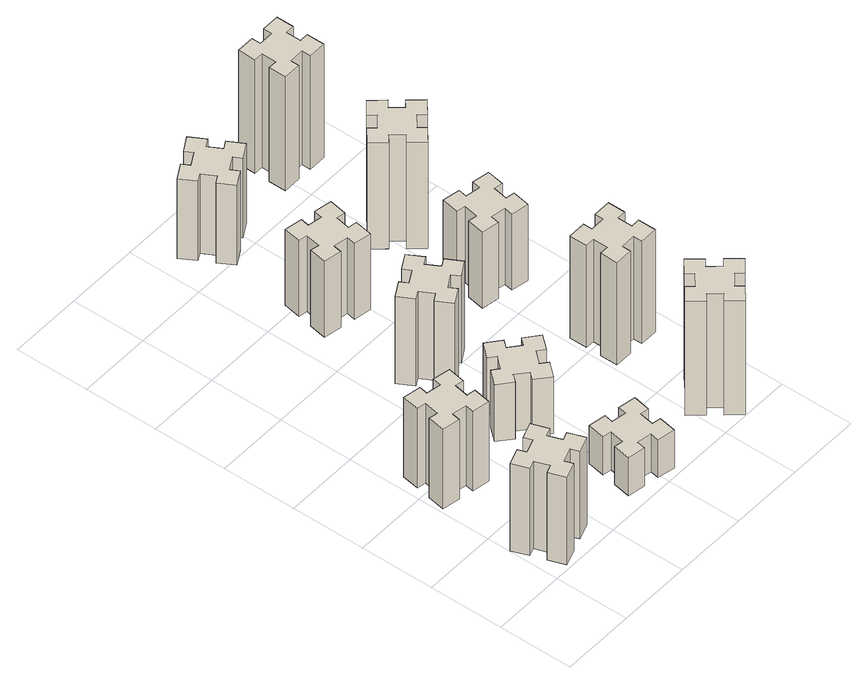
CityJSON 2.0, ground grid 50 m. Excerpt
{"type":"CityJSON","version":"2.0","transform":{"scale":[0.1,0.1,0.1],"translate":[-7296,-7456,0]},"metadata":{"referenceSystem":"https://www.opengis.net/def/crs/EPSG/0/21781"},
"CityObjects":{
"building1":{"type":"Building","attributes":{"class":"1000","function":"1000","usage":"1000","yearOfConstruction":2016,"roofType":"1000","measuredHeight":69,"storeysAboveGround":30,"storeysBelowGround":0},"geometry":[{"type":"Solid","lod":"1","boundaries":[[[[0,1,2,3,4,5,6,7,8,9,10,11,12,13,14,15,16,17,18,19]],[[17,16,20,21]],[[16,15,22,20]],[[15,14,23,22]],[[14,13,24,23]],[[13,12,25,24]],[[12,11,26,25]],[[11,10,27,26]],[[10,9,28,27]],[[9,8,29,28]],[[8,7,30,29]],[[7,6,31,30]],[[6,5,32,31]],[[5,4,33,32]],[[4,3,34,33]],[[3,2,35,34]],[[2,1,36,35]],[[1,0,37,36]],[[0,19,38,37]],[[19,18,39,38]],[[18,17,21,39]],[[24,25,26,27,28,29,30,31,32,33,34,35,36,37,38,39,21,20,22,23]]]]}]},
"building2":{"type":"Building","attributes":{"class":"1000","function":"1000","usage":"1000","yearOfConstruction":2016,"roofType":"1000","measuredHeight":63,"storeysAboveGround":30,"storeysBelowGround":0},"geometry":[{"type":"Solid","lod":"1","boundaries":[[[[40,41,42,43,44,45,46,47,48,49,50,51,52,53,54,55,56,57,58,59]],[[57,56,60,61]],[[56,55,62,60]],[[55,54,63,62]],[[54,53,64,63]],[[53,52,65,64]],[[52,51,66,65]],[[51,50,67,66]],[[50,49,68,67]],[[49,48,69,68]],[[48,47,70,69]],[[47,46,71,70]],[[46,45,72,71]],[[45,44,73,72]],[[44,43,74,73]],[[43,42,75,74]],[[42,41,76,75]],[[41,40,77,76]],[[40,59,78,77]],[[59,58,79,78]],[[58,57,61,79]],[[64,65,66,67,68,69,70,71,72,73,74,75,76,77,78,79,61,60,62,63]]]]}]},
"building3":{"type":"Building","attributes":{"class":"1000","function":"1000","usage":"1000","yearOfConstruction":2016,"roofType":"1000","measuredHeight":30,"storeysAboveGround":30,"storeysBelowGround":0},"geometry":[{"type":"Solid","lod":"1","boundaries":[[[[80,81,82,83,84,85,86,87,88,89,90,91,92,93,94,95,96,97,98,99]],[[97,96,100,101]],[[96,95,102,100]],[[95,94,103,102]],[[94,93,104,103]],[[93,92,105,104]],[[92,91,106,105]],[[91,90,107,106]],[[90,89,108,107]],[[89,88,109,108]],[[88,87,110,109]],[[87,86,111,110]],[[86,85,112,111]],[[85,84,113,112]],[[84,83,114,113]],[[83,82,115,114]],[[82,81,116,115]],[[81,80,117,116]],[[80,99,118,117]],[[99,98,119,118]],[[98,97,101,119]],[[104,105,106,107,108,109,110,111,112,113,114,115,116,117,118,119,101,100,102,103]]]]}]},
"building4":{"type":"Building","attributes":{"class":"1000","function":"1000","usage":"1000","yearOfConstruction":2016,"roofType":"1000","measuredHeight":45,"storeysAboveGround":30,"storeysBelowGround":0},"geometry":[{"type":"Solid","lod":"1","boundaries":[[[[120,121,122,123,124,125,126,127,128,129,130,131,132,133,134,135,136,137,138,139]],[[137,136,140,141]],[[136,135,142,140]],[[135,134,143,142]],[[134,133,144,143]],[[133,132,145,144]],[[132,131,146,145]],[[131,130,147,146]],[[130,129,148,147]],[[129,128,149,148]],[[128,127,150,149]],[[127,126,151,150]],[[126,125,152,151]],[[125,124,153,152]],[[124,123,154,153]],[[123,122,155,154]],[[122,121,156,155]],[[121,120,157,156]],[[120,139,158,157]],[[139,138,159,158]],[[138,137,141,159]],[[144,145,146,147,148,149,150,151,152,153,154,155,156,157,158,159,141,140,142,143]]]]}]},
"building5":{"type":"Building","attributes":{"class":"1000","function":"1000","usage":"1000","yearOfConstruction":2016,"roofType":"1000","measuredHeight":69,"storeysAboveGround":30,"storeysBelowGround":0},"geometry":[{"type":"Solid","lod":"1","boundaries":[[[[160,161,162,163,164,165,166,167,168,169,170,171,172,173,174,175,176,177,178,179]],[[177,176,180,181]],[[176,175,182,180]],[[175,174,183,182]],[[174,173,184,183]],[[173,172,185,184]],[[172,171,186,185]],[[171,170,187,186]],[[170,169,188,187]],[[169,168,189,188]],[[168,167,190,189]],[[167,166,191,190]],[[166,165,192,191]],[[165,164,193,192]],[[164,163,194,193]],[[163,162,195,194]],[[162,161,196,195]],[[161,160,197,196]],[[160,179,198,197]],[[179,178,199,198]],[[178,177,181,199]],[[184,185,186,187,188,189,190,191,192,193,194,195,196,197,198,199,181,180,182,183]]]]}]},
"building6":{"type":"Building","attributes":{"class":"1000","function":"1000","usage":"1000","yearOfConstruction":2016,"roofType":"1000","measuredHeight":60,"storeysAboveGround":30,"storeysBelowGround":0},"geometry":[{"type":"Solid","lod":"1","boundaries":[[[[200,201,202,203,204,205,206,207,208,209,210,211,212,213,214,215,216,217,218,219]],[[217,216,220,221]],[[216,215,222,220]],[[215,214,223,222]],[[214,213,224,223]],[[213,212,225,224]],[[212,211,226,225]],[[211,210,227,226]],[[210,209,228,227]],[[209,208,229,228]],[[208,207,230,229]],[[207,206,231,230]],[[206,205,232,231]],[[205,204,233,232]],[[204,203,234,233]],[[203,202,235,234]],[[202,201,236,235]],[[201,200,237,236]],[[200,219,238,237]],[[219,218,239,238]],[[218,217,221,239]],[[224,225,226,227,228,229,230,231,232,233,234,235,236,237,238,239,221,220,222,223]]]]}]},
"building7":{"type":"Building","attributes":{"class":"1000","function":"1000","usage":"1000","yearOfConstruction":2016,"roofType":"1000","measuredHeight":90,"storeysAboveGround":30,"storeysBelowGround":0},"geometry":[{"type":"Solid","lod":"1","boundaries":[[[[240,241,242,243,244,245,246,247,248,249,250,251,252,253,254,255,256,257,258,259]],[[257,256,260,261]],[[256,255,262,260]],[[255,254,263,262]],[[254,253,264,263]],[[253,252,265,264]],[[252,251,266,265]],[[251,250,267,266]],[[250,249,268,267]],[[249,248,269,268]],[[248,247,270,269]],[[247,246,271,270]],[[246,245,272,271]],[[245,244,273,272]],[[244,243,274,273]],[[243,242,275,274]],[[242,241,276,275]],[[241,240,277,276]],[[240,259,278,277]],[[259,258,279,278]],[[258,257,261,279]],[[264,265,266,267,268,269,270,271,272,273,274,275,276,277,278,279,261,260,262,263]]]]}]},
"building8":{"type":"Building","attributes":{"class":"1000","function":"1000","usage":"1000","yearOfConstruction":2016,"roofType":"1000","measuredHeight":63,"storeysAboveGround":30,"storeysBelowGround":0},"geometry":[{"type":"Solid","lod":"1","boundaries":[[[[280,281,282,283,284,285,286,287,288,289,290,291,292,293,294,295,296,297,298,299]],[[297,296,300,301]],[[296,295,302,300]],[[295,294,303,302]],[[294,293,304,303]],[[293,292,305,304]],[[292,291,306,305]],[[291,290,307,306]],[[290,289,308,307]],[[289,288,309,308]],[[288,287,310,309]],[[287,286,311,310]],[[286,285,312,311]],[[285,284,313,312]],[[284,283,314,313]],[[283,282,315,314]],[[282,281,316,315]],[[281,280,317,316]],[[280,299,318,317]],[[299,298,319,318]],[[298,297,301,319]],[[304,305,306,307,308,309,310,311,312,313,314,315,316,317,318,319,301,300,302,303]]]]}]},
"building9":{"type":"Building","attributes":{"class":"1000","function":"1000","usage":"1000","yearOfConstruction":2016,"roofType":"1000","measuredHeight":81,"storeysAboveGround":30,"storeysBelowGround":0},"geometry":[{"type":"Solid","lod":"1","boundaries":[[[[320,321,322,323,324,325,326,327,328,329,330,331,332,333,334,335,336,337,338,339]],[[337,336,340,341]],[[336,335,342,340]],[[335,334,343,342]],[[334,333,344,343]],[[333,332,345,344]],[[332,331,346,345]],[[331,330,347,346]],[[330,329,348,347]],[[329,328,349,348]],[[328,327,350,349]],[[327,326,351,350]],[[326,325,352,351]],[[325,324,353,352]],[[324,323,354,353]],[[323,322,355,354]],[[322,321,356,355]],[[321,320,357,356]],[[320,339,358,357]],[[339,338,359,358]],[[338,337,341,359]],[[344,345,346,347,348,349,350,351,352,353,354,355,356,357,358,359,341,340,342,343]]]]}]},
"building10":{"type":"Building","attributes":{"class":"1000","function":"1000","usage":"1000","yearOfConstruction":2016,"roofType":"1000","measuredHeight":60,"storeysAboveGround":30,"storeysBelowGround":0},"geometry":[{"type":"Solid","lod":"1","boundaries":[[[[360,361,362,363,364,365,366,367,368,369,370,371,372,373,374,375,376,377,378,379]],[[377,376,380,381]],[[376,375,382,380]],[[375,374,383,382]],[[374,373,384,383]],[[373,372,385,384]],[[372,371,386,385]],[[371,370,387,386]],[[370,369,388,387]],[[369,368,389,388]],[[368,367,390,389]],[[367,366,391,390]],[[366,365,392,391]],[[365,364,393,392]],[[364,363,394,393]],[[363,362,395,394]],[[362,361,396,395]],[[361,360,397,396]],[[360,379,398,397]],[[379,378,399,398]],[[378,377,381,399]],[[384,385,386,387,388,389,390,391,392,393,394,395,396,397,398,399,381,380,382,383]]]]}]},
"building11":{"type":"Building","attributes":{"class":"1000","function":"1000","usage":"1000","yearOfConstruction":2016,"roofType":"1000","measuredHeight":84,"storeysAboveGround":30,"storeysBelowGround":0},"geometry":[{"type":"Solid","lod":"1","boundaries":[[[[400,401,402,403,404,405,406,407,408,409,410,411,412,413,414,415,416,417,418,419]],[[417,416,420,421]],[[416,415,422,420]],[[415,414,423,422]],[[414,413,424,423]],[[413,412,425,424]],[[412,411,426,425]],[[411,410,427,426]],[[410,409,428,427]],[[409,408,429,428]],[[408,407,430,429]],[[407,406,431,430]],[[406,405,432,431]],[[405,404,433,432]],[[404,403,434,433]],[[403,402,435,434]],[[402,401,436,435]],[[401,400,437,436]],[[400,419,438,437]],[[419,418,439,438]],[[418,417,421,439]],[[424,425,426,427,428,429,430,431,432,433,434,435,436,437,438,439,421,420,422,423]]]]}]},
"building12":{"type":"Building","attributes":{"class":"1000","function":"1000","usage":"1000","yearOfConstruction":2016,"roofType":"1000","measuredHeight":90,"storeysAboveGround":30,"storeysBelowGround":0},"geometry":[{"type":"Solid","lod":"1","boundaries":[[[[440,441,442,443,444,445,446,447,448,449,450,451,452,453,454,455,456,457,458,459]],[[457,456,460,461]],[[456,455,462,460]],[[455,454,463,462]],[[454,453,464,463]],[[453,452,465,464]],[[452,451,466,465]],[[451,450,467,466]],[[450,449,468,467]],[[449,448,469,468]],[[448,447,470,469]],[[447,446,471,470]],[[446,445,472,471]],[[445,444,473,472]],[[444,443,474,473]],[[443,442,475,474]],[[442,441,476,475]],[[441,440,477,476]],[[440,459,478,477]],[[459,458,479,478]],[[458,457,461,479]],[[464,465,466,467,468,469,470,471,472,473,474,475,476,477,478,479,461,460,462,463]]]]}]}
},
"vertices":[
[235,366,0],[141,332,0],[120,388,0],[7,347,0],[49,234,0],[105,255,0],[139,161,0],[83,140,0],[124,27,0],[237,69,0],[216,125,0],[310,159,0],[330,103,0],[443,144,0],[402,257,0],[346,236,0],[312,330,0],[368,350,0],[327,463,0],[214,422,0],[312,330,690],[368,350,690],[346,236,690],[402,257,690],[443,144,690],[330,103,690],[310,159,690],[216,125,690],[237,69,690],[124,27,690],[83,140,690],[139,161,690],[105,255,690],[49,234,690],[7,347,690],[120,388,690],[141,332,690],[235,366,690],[214,422,690],[327,463,690],
[325,917,0],[342,1015,0],[401,1005,0],[422,1123,0],[304,1144,0],[294,1085,0],[195,1102,0],[206,1161,0],[87,1182,0],[67,1064,0],[126,1054,0],[108,955,0],[49,966,0],[28,847,0],[147,827,0],[157,886,0],[255,868,0],[245,809,0],[363,788,0],[384,907,0],[255,868,630],[245,809,630],[157,886,630],[147,827,630],[28,847,630],[49,966,630],[108,955,630],[126,1054,630],[67,1064,630],[87,1182,630],[206,1161,630],[195,1102,630],[294,1085,630],[304,1144,630],[422,1123,630],[401,1005,630],[342,1015,630],[325,917,630],[384,907,630],[363,788,630],
[866,314,0],[848,215,0],[789,226,0],[768,107,0],[887,87,0],[897,146,0],[995,128,0],[985,69,0],[1103,48,0],[1124,167,0],[1065,177,0],[1082,275,0],[1141,265,0],[1162,383,0],[1044,404,0],[1034,345,0],[935,362,0],[946,421,0],[827,442,0],[807,324,0],[935,362,300],[946,421,300],[1034,345,300],[1044,404,300],[1162,383,300],[1141,265,300],[1082,275,300],[1065,177,300],[1124,167,300],[1103,48,300],[985,69,300],[995,128,300],[897,146,300],[887,87,300],[768,107,300],[789,226,300],[848,215,300],[866,314,300],[807,324,300],[827,442,300],
[917,876,0],[982,953,0],[1028,914,0],[1105,1006,0],[1013,1083,0],[974,1037,0],[898,1102,0],[936,1148,0],[844,1225,0],[767,1133,0],[813,1094,0],[749,1018,0],[703,1056,0],[626,964,0],[718,887,0],[756,933,0],[833,869,0],[794,823,0],[886,746,0],[963,838,0],[833,869,450],[794,823,450],[756,933,450],[718,887,450],[626,964,450],[703,1056,450],[749,1018,450],[813,1094,450],[767,1133,450],[844,1225,450],[936,1148,450],[898,1102,450],[974,1037,450],[1013,1083,450],[1105,1006,450],[1028,914,450],[982,953,450],[917,876,450],[963,838,450],[886,746,450],
[745,1614,0],[795,1527,0],[743,1497,0],[803,1393,0],[907,1453,0],[877,1505,0],[964,1555,0],[994,1503,0],[1098,1563,0],[1038,1667,0],[986,1637,0],[936,1724,0],[988,1754,0],[928,1858,0],[824,1798,0],[854,1746,0],[767,1696,0],[737,1748,0],[633,1688,0],[693,1584,0],[767,1696,690],[737,1748,690],[854,1746,690],[824,1798,690],[928,1858,690],[988,1754,690],[936,1724,690],[986,1637,690],[1038,1667,690],[1098,1563,690],[994,1503,690],[964,1555,690],[877,1505,690],[907,1453,690],[803,1393,690],[743,1497,690],[795,1527,690],[745,1614,690],[693,1584,690],[633,1688,690],
[766,2434,0],[748,2335,0],[689,2346,0],[668,2227,0],[787,2207,0],[797,2266,0],[895,2248,0],[885,2189,0],[1003,2168,0],[1024,2287,0],[965,2297,0],[982,2395,0],[1041,2385,0],[1062,2503,0],[944,2524,0],[934,2465,0],[835,2482,0],[846,2541,0],[727,2562,0],[707,2444,0],[835,2482,600],[846,2541,600],[934,2465,600],[944,2524,600],[1062,2503,600],[1041,2385,600],[982,2395,600],[965,2297,600],[1024,2287,600],[1003,2168,600],[885,2189,600],[895,2248,600],[797,2266,600],[787,2207,600],[668,2227,600],[689,2346,600],[748,2335,600],[766,2434,600],[707,2444,600],[727,2562,600],
[1738,129,0],[1814,193,0],[1853,147,0],[1945,224,0],[1868,316,0],[1822,278,0],[1757,354,0],[1803,393,0],[1726,485,0],[1634,408,0],[1673,362,0],[1596,297,0],[1558,343,0],[1466,266,0],[1543,174,0],[1589,213,0],[1653,136,0],[1607,98,0],[1684,6,0],[1776,83,0],[1653,136,900],[1607,98,900],[1589,213,900],[1543,174,900],[1466,266,900],[1558,343,900],[1596,297,900],[1673,362,900],[1634,408,900],[1726,485,900],[1803,393,900],[1757,354,900],[1822,278,900],[1868,316,900],[1945,224,900],[1853,147,900],[1814,193,900],[1738,129,900],[1776,83,900],[1684,6,900],
[986,3217,0],[936,3304,0],[988,3334,0],[928,3438,0],[824,3378,0],[854,3326,0],[767,3276,0],[737,3328,0],[633,3268,0],[693,3164,0],[745,3194,0],[795,3107,0],[743,3077,0],[803,2973,0],[907,3033,0],[877,3085,0],[964,3135,0],[994,3083,0],[1098,3143,0],[1038,3247,0],[964,3135,630],[994,3083,630],[877,3085,630],[907,3033,630],[803,2973,630],[743,3077,630],[795,3107,630],[745,3194,630],[693,3164,630],[633,3268,630],[737,3328,630],[767,3276,630],[854,3326,630],[824,3378,630],[928,3438,630],[988,3334,630],[936,3304,630],[986,3217,630],[1038,3247,630],[1098,3143,630],
[1595,1035,0],[1595,935,0],[1535,935,0],[1535,815,0],[1655,815,0],[1655,875,0],[1755,875,0],[1755,815,0],[1875,815,0],[1875,935,0],[1815,935,0],[1815,1035,0],[1875,1035,0],[1875,1155,0],[1755,1155,0],[1755,1095,0],[1655,1095,0],[1655,1155,0],[1535,1155,0],[1535,1035,0],[1655,1095,810],[1655,1155,810],[1755,1095,810],[1755,1155,810],[1875,1155,810],[1875,1035,810],[1815,1035,810],[1815,935,810],[1875,935,810],[1875,815,810],[1755,815,810],[1755,875,810],[1655,875,810],[1655,815,810],[1535,815,810],[1535,935,810],[1595,935,810],[1595,1035,810],[1535,1035,810],[1535,1155,810],
[1537,1726,0],[1635,1708,0],[1625,1649,0],[1743,1628,0],[1764,1747,0],[1705,1757,0],[1722,1855,0],[1781,1845,0],[1802,1963,0],[1684,1984,0],[1674,1925,0],[1575,1942,0],[1586,2001,0],[1467,2022,0],[1447,1904,0],[1506,1894,0],[1488,1795,0],[1429,1806,0],[1408,1687,0],[1527,1667,0],[1488,1795,600],[1429,1806,600],[1506,1894,600],[1447,1904,600],[1467,2022,600],[1586,2001,600],[1575,1942,600],[1674,1925,600],[1684,1984,600],[1802,1963,600],[1781,1845,600],[1722,1855,600],[1705,1757,600],[1764,1747,600],[1743,1628,600],[1625,1649,600],[1635,1708,600],[1537,1726,600],[1527,1667,600],[1408,1687,600],
[1722,2498,0],[1657,2574,0],[1703,2613,0],[1626,2705,0],[1534,2628,0],[1573,2582,0],[1496,2517,0],[1458,2563,0],[1366,2486,0],[1443,2394,0],[1489,2433,0],[1553,2356,0],[1507,2318,0],[1584,2226,0],[1676,2303,0],[1638,2349,0],[1714,2413,0],[1753,2367,0],[1845,2444,0],[1768,2536,0],[1714,2413,840],[1753,2367,840],[1638,2349,840],[1676,2303,840],[1584,2226,840],[1507,2318,840],[1553,2356,840],[1489,2433,840],[1443,2394,840],[1366,2486,840],[1458,2563,840],[1496,2517,840],[1573,2582,840],[1534,2628,840],[1626,2705,840],[1703,2613,840],[1657,2574,840],[1722,2498,840],[1768,2536,840],[1845,2444,840],
[1555,3195,0],[1655,3195,0],[1655,3135,0],[1775,3135,0],[1775,3255,0],[1715,3255,0],[1715,3355,0],[1775,3355,0],[1775,3475,0],[1655,3475,0],[1655,3415,0],[1555,3415,0],[1555,3475,0],[1435,3475,0],[1435,3355,0],[1495,3355,0],[1495,3255,0],[1435,3255,0],[1435,3135,0],[1555,3135,0],[1495,3255,900],[1435,3255,900],[1495,3355,900],[1435,3355,900],[1435,3475,900],[1555,3475,900],[1555,3415,900],[1655,3415,900],[1655,3475,900],[1775,3475,900],[1775,3355,900],[1715,3355,900],[1715,3255,900],[1775,3255,900],[1775,3135,900],[1655,3135,900],[1655,3195,900],[1555,3195,900],[1555,3135,900],[1435,3135,900]
]}
